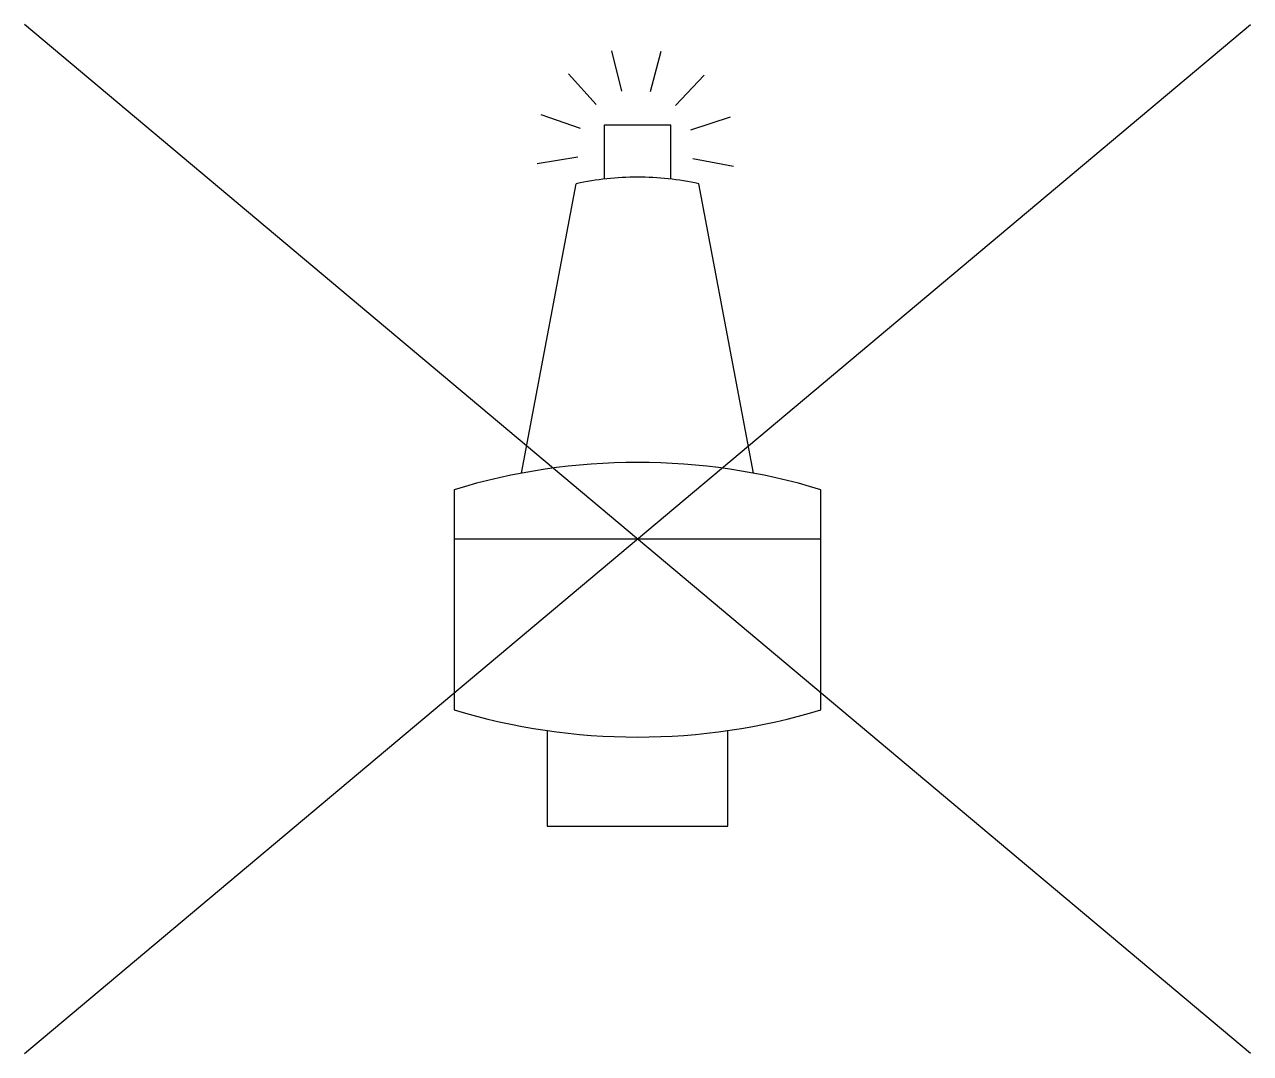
# Model space of a CAD drawing. Extents: x -4.18 to 4.18, y -3.51 to 3.51.
import ezdxf

# ---------------------------------------------------------------- set-up
doc = ezdxf.new("R2010")
doc.units = 0

msp = doc.modelspace()

# ---------------------------------------------------------------- linework, layer by layer
for p, q in [((-4.1787, -3.5064), (4.1787, 3.5064)), ((4.1787, -3.5064), (-4.1787, 3.5064)), ((-4.1787, -3.5064), (4.1787, 3.5064)), ((4.1787, -3.5064), (-4.1787, 3.5064)), ((-0.1077, 3.053), (-0.1745, 3.3276)), ((0.0884, 3.0509), (0.1611, 3.324)), ((-0.281, 2.961), (-0.471, 3.1703)), ((0.2596, 2.9552), (0.4541, 3.1603)), ((-0.3892, 2.7974), (-0.6561, 2.8904)), ((0.3643, 2.7893), (0.6331, 2.8764)), ((-0.4059, 2.602), (-0.6848, 2.556)), ((0.3768, 2.5936), (0.6546, 2.5415)), ((-1.25, 0), (1.25, 0)), ((-1.25, 0), (1.25, 0))]:
    msp.add_line(p, q)
for points in [[(0.2277, 2.4531), (0.2277, 2.8197), (-0.2277, 2.8197), (-0.2277, 2.4531)], [(0.2277, 2.4531), (0.2277, 2.8197), (-0.2277, 2.8197), (-0.2277, 2.4531)], [(-0.7909, 0.4484), (-0.4172, 2.4212)], [(-0.7909, 0.4484), (-0.4172, 2.4212)], [(0.7909, 0.4484), (0.4172, 2.4212)], [(0.7909, 0.4484), (0.4172, 2.4212)], [(-1.25, 0.336), (-1.25, 0.336), (-1.25, -1.164)], [(-1.25, 0.336), (-1.25, 0.336), (-1.25, -1.164)], [(1.25, -1.164), (1.25, -1.164), (1.25, 0.336)], [(1.25, -1.164), (1.25, -1.164), (1.25, 0.336)], [(-0.6158, -1.3055), (-0.6158, -1.9579), (0.6158, -1.9579), (0.6158, -1.3055)], [(-0.6158, -1.3055), (-0.6158, -1.9579), (0.6158, -1.9579), (0.6158, -1.3055)]]:
    msp.add_lwpolyline(points)
for centre, radius, start, end in [((0, 0.5219), 1.9446, 90, 102.38853), ((0, 0.5219), 1.9446, 90, 102.38853), ((0, 0.5219), 1.9446, 77.61147, 90), ((0, 0.5219), 1.9446, 77.61147, 90), ((0, -3.7746), 4.2965, 73.08593, 106.91407), ((0, -3.7746), 4.2965, 73.08593, 106.91407), ((0, 2.9466), 4.2965, 253.08593, 286.91407), ((0, 2.9466), 4.2965, 253.08593, 286.91407)]:
    msp.add_arc(centre, radius, start, end)

doc.saveas('drawing.dxf')
